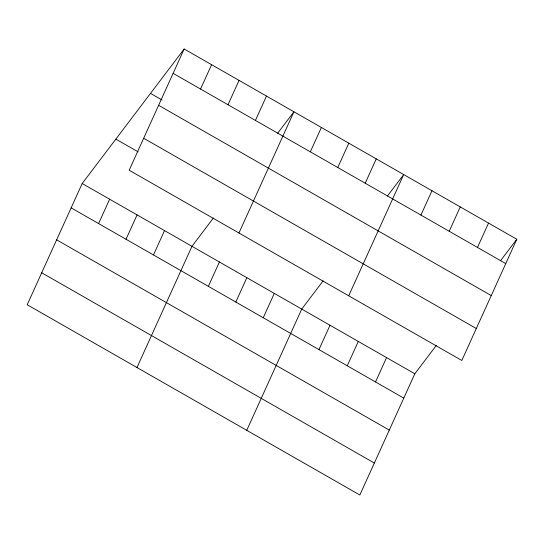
<?xml version="1.0" encoding="UTF-8"?>
<svg xmlns="http://www.w3.org/2000/svg" width="544" height="544" viewBox="0 0 544 544"><rect width="100%" height="100%" fill="white"/><g stroke="black" fill="none" stroke-linecap="round" stroke-linejoin="round"><path stroke-width="0.82" d="M184.158 48.994L129.166 170.224L461.808 360.482L516.8 239.258L184.158 48.994L82.192 183.518L27.2 304.742L359.842 495.006L414.834 373.776L436.247 345.528M98.586 223.564L109.636 199.213M126.031 239.258L137.081 214.907M200.552 89.039L211.602 64.688M153.476 254.952L164.519 230.602M227.997 104.74L239.04 80.39M136.972 367.533L191.964 246.303L213.377 218.049M255.442 120.435L266.485 96.084M208.359 286.348L219.409 261.997M238.938 233.009L293.93 111.778L277.617 133.3M235.804 302.042L246.854 277.692M310.325 151.83L321.375 127.48M263.248 317.744L274.292 293.393M337.77 167.525L348.813 143.174M246.745 430.318L301.736 309.087L323.15 280.84M365.214 183.219L376.258 158.868M318.968 349.608L330.011 325.258M348.711 295.793L403.702 174.563L387.389 196.092M347.242 365.786L358.285 341.435M420.927 215.091L431.977 190.74M375.516 381.956L386.56 357.605M449.208 231.261L460.251 206.91M477.482 247.432L488.526 223.081M500.487 260.78L516.8 239.258M173.108 73.345L505.757 263.609M150.511 93.384L162.064 99.994M158.61 105.312L491.252 295.576M143.664 138.251L476.313 328.515M115.838 139.121L138.23 151.926M82.192 183.518L414.834 373.776M71.148 207.869L403.791 398.126M56.644 239.836L389.286 430.1M41.704 272.775L374.347 463.039"/></g></svg>
